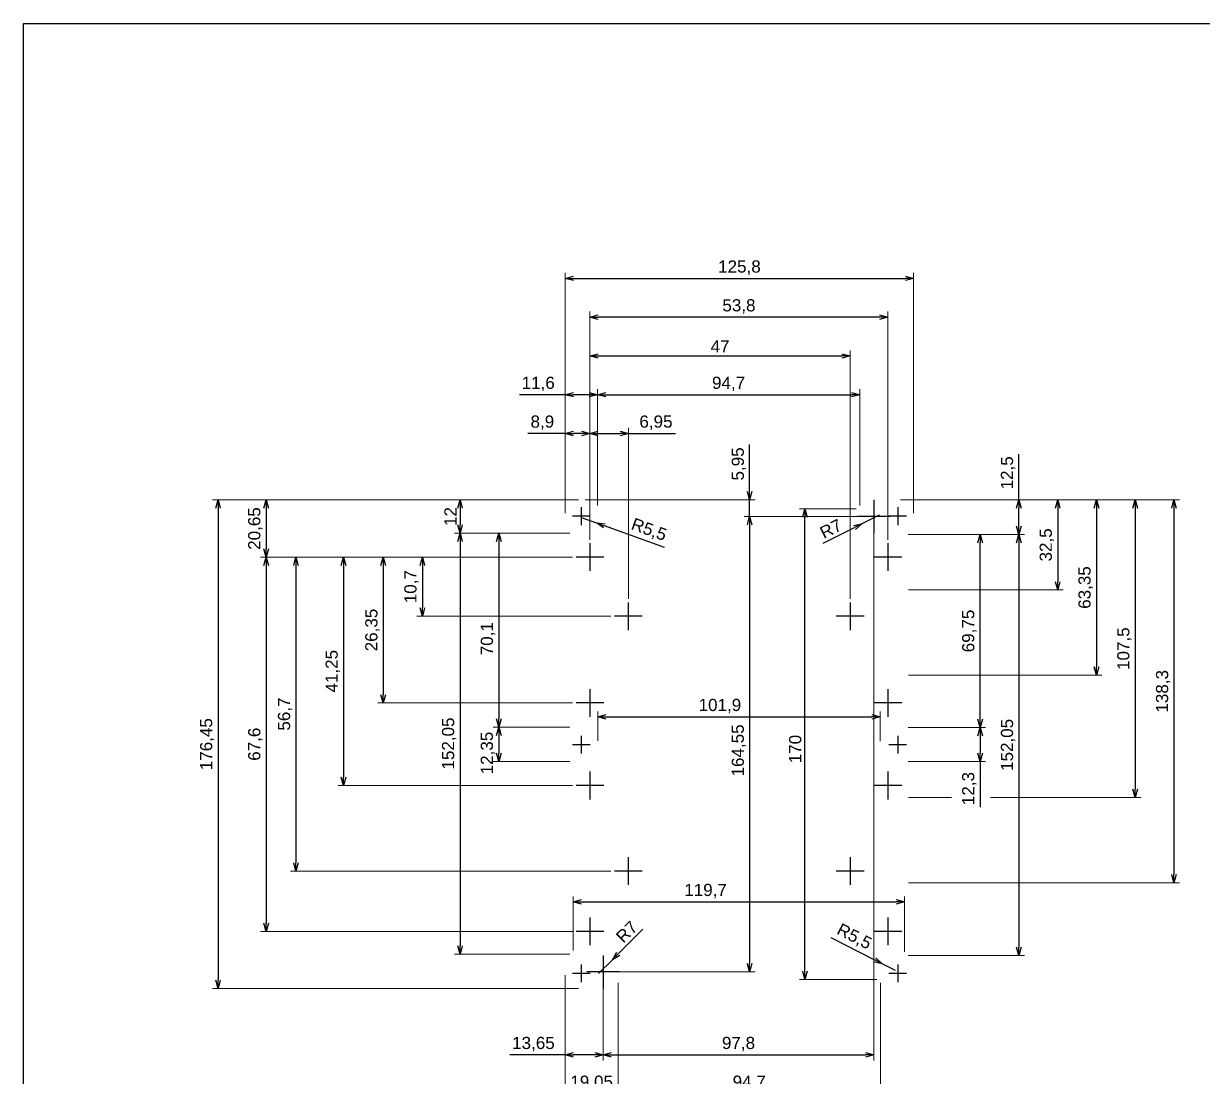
# Paper-space layout 'Base' of a CAD drawing. Header units: millimetres. Extents: x 0 to 414, y 0 to 290.
# Drawn here: x 0.2 to 213, y 100 to 290.2 of the extents above; entities that cross this region are included whole.
import ezdxf

# ---------------------------------------------------------------- set-up
doc = ezdxf.new("R2010")
doc.units = ezdxf.units.MM
doc.linetypes.add('ACAD_ISO10W100', pattern=[18, 12, -3, 0, -3])
doc.layers.add('MD_Annotation', color=7, linetype='Continuous', lineweight=25)
doc.layers.add('MD_Axes', color=7, linetype='ACAD_ISO10W100', lineweight=25)
doc.layers.add('Tabelka', color=7, linetype='Continuous')
doc.styles.get("Standard").update_dxf_attribs({"font": 'arial.ttf'})
doc.dimstyles.new('ISO-25', dxfattribs={"dimtxt": 2.2, "dimasz": 1.5, "dimexe": 1, "dimexo": 0.625, "dimtad": 1, "dimrnd": 0.05, "dimtxsty": 'Standard', "dimblk": 'OPEN30', "dimcen": 2.5, "dimadec": 0, "dimazin": 0, "dimtfac": 1, "dimtmove": 0, "dimatfit": 3, "dimfxl": 0, "dimlwe": 18, "dimarcsym": 0})

# ---------------------------------------------------------------- blocks, each defined once
blk = doc.blocks.new('_Open30')
at = {"color": 0, "linetype": 'ByBlock', "lineweight": -2}
for p, q in [((-1, 0.27), (0, 0)), ((0, 0), (-1, -0.27)), ((0, 0), (-1, 0))]:
    blk.add_line(p, q, dxfattribs=at)
blk = doc.blocks.new('*D53')
at = {"layer": 'Defpoints', "color": 0}
for p in [(160.91, 244.17), (98.01, 201.17), (160.91, 201.17)]:
    blk.add_point(p, dxfattribs=at)
at = {"layer": 'MD_Annotation', "color": 0, "lineweight": 18}
for p, q in [((98.01, 201.79), (98.01, 245.17)), ((160.91, 201.79), (160.91, 245.17))]:
    blk.add_line(p, q, dxfattribs=at)
at = {"layer": 'MD_Annotation', "color": 0, "lineweight": -2}
blk.add_line((99.51, 244.17), (159.41, 244.17), dxfattribs=at)
at = {"layer": 'MD_Annotation', "color": 0, "lineweight": -2, "xscale": 1.5, "yscale": 1.5, "zscale": 1.5, "rotation": 180}
blk.add_blockref('_Open30', (98.01, 244.17), dxfattribs=at)
at = {"layer": 'MD_Annotation', "color": 0, "lineweight": -2, "xscale": 1.5, "yscale": 1.5, "zscale": 1.5}
blk.add_blockref('_Open30', (160.91, 244.17), dxfattribs=at)
at = {"layer": 'MD_Annotation', "color": 0, "insert": (129.46, 246.11), "char_height": 2.2, "attachment_point": 5}
blk.add_mtext('125,8', dxfattribs=at)
blk = doc.blocks.new('*D54')
at = {"layer": 'Defpoints', "color": 0}
for p in [(101.01, 204.17), (35.33, 115.94), (101.01, 115.94)]:
    blk.add_point(p, dxfattribs=at)
at = {"layer": 'MD_Annotation', "color": 0, "lineweight": 18}
for p, q in [((100.38, 204.17), (34.33, 204.17)), ((100.38, 115.94), (34.33, 115.94))]:
    blk.add_line(p, q, dxfattribs=at)
at = {"layer": 'MD_Annotation', "color": 0, "lineweight": -2}
blk.add_line((35.33, 202.67), (35.33, 117.44), dxfattribs=at)
at = {"layer": 'MD_Annotation', "color": 0, "lineweight": -2, "xscale": 1.5, "yscale": 1.5, "zscale": 1.5}
for p, rotation in [((35.33, 204.17), 90), ((35.33, 115.94), 270)]:
    blk.add_blockref('_Open30', p, dxfattribs=dict(at, rotation=rotation))
at = {"layer": 'MD_Annotation', "color": 0, "insert": (33.38, 160.05), "char_height": 2.2, "attachment_point": 5, "rotation": 90}
blk.add_mtext('176,45', dxfattribs=at)
blk = doc.blocks.new('*D55')
at = {"layer": 'Defpoints', "color": 0}
for p in [(101.01, 204.17), (79.01, 198.18), (99.43, 198.18)]:
    blk.add_point(p, dxfattribs=at)
at = {"layer": 'MD_Annotation', "color": 0, "lineweight": 18}
for p, q in [((100.38, 204.17), (78.01, 204.17)), ((98.81, 198.18), (78.01, 198.18))]:
    blk.add_line(p, q, dxfattribs=at)
at = {"layer": 'MD_Annotation', "color": 0, "lineweight": -2}
blk.add_line((79.01, 202.67), (79.01, 199.68), dxfattribs=at)
at = {"layer": 'MD_Annotation', "color": 0, "lineweight": -2, "xscale": 1.5, "yscale": 1.5, "zscale": 1.5}
for p, rotation in [((79.01, 204.17), 90), ((79.01, 198.18), 270)]:
    blk.add_blockref('_Open30', p, dxfattribs=dict(at, rotation=rotation))
at = {"layer": 'MD_Annotation', "color": 0, "insert": (77.28, 201.17), "char_height": 2.2, "attachment_point": 5, "rotation": 90}
blk.add_mtext('12', dxfattribs=at)
blk = doc.blocks.new('*D56')
at = {"layer": 'Defpoints', "color": 0}
for p in [(99.43, 198.18), (86.01, 163.13), (99.43, 163.13)]:
    blk.add_point(p, dxfattribs=at)
at = {"layer": 'MD_Annotation', "color": 0, "lineweight": 18}
for p, q in [((98.81, 198.18), (85.01, 198.18)), ((98.81, 163.13), (85.01, 163.13))]:
    blk.add_line(p, q, dxfattribs=at)
at = {"layer": 'MD_Annotation', "color": 0, "lineweight": -2}
blk.add_line((86.01, 196.68), (86.01, 164.63), dxfattribs=at)
at = {"layer": 'MD_Annotation', "color": 0, "lineweight": -2, "xscale": 1.5, "yscale": 1.5, "zscale": 1.5}
for p, rotation in [((86.01, 198.18), 90), ((86.01, 163.13), 270)]:
    blk.add_blockref('_Open30', p, dxfattribs=dict(at, rotation=rotation))
at = {"layer": 'MD_Annotation', "color": 0, "insert": (84.06, 179.1), "char_height": 2.2, "attachment_point": 5, "rotation": 90}
blk.add_mtext('70,1', dxfattribs=at)
blk = doc.blocks.new('*D57')
at = {"layer": 'Defpoints', "color": 0}
for p in [(99.43, 163.13), (86.01, 156.95), (99.43, 156.95)]:
    blk.add_point(p, dxfattribs=at)
at = {"layer": 'MD_Annotation', "color": 0, "lineweight": 18}
for p, q in [((98.81, 163.13), (85.01, 163.13)), ((98.81, 156.95), (85.01, 156.95))]:
    blk.add_line(p, q, dxfattribs=at)
at = {"layer": 'MD_Annotation', "color": 0, "lineweight": -2}
blk.add_line((86.01, 161.63), (86.01, 158.45), dxfattribs=at)
at = {"layer": 'MD_Annotation', "color": 0, "lineweight": -2, "xscale": 1.5, "yscale": 1.5, "zscale": 1.5}
for p, rotation in [((86.01, 163.13), 90), ((86.01, 156.95), 270)]:
    blk.add_blockref('_Open30', p, dxfattribs=dict(at, rotation=rotation))
at = {"layer": 'MD_Annotation', "color": 0, "insert": (84.06, 158.45), "char_height": 2.2, "attachment_point": 5, "rotation": 90}
blk.add_mtext('12,35', dxfattribs=at)
blk = doc.blocks.new('*D58')
at = {"layer": 'Defpoints', "color": 0}
for p in [(99.43, 198.18), (79.01, 122.15), (99.43, 122.15)]:
    blk.add_point(p, dxfattribs=at)
at = {"layer": 'MD_Annotation', "color": 0, "lineweight": 18}
for p, q in [((98.81, 198.18), (78.01, 198.18)), ((98.81, 122.15), (78.01, 122.15))]:
    blk.add_line(p, q, dxfattribs=at)
at = {"layer": 'MD_Annotation', "color": 0, "lineweight": -2}
blk.add_line((79.01, 196.68), (79.01, 123.65), dxfattribs=at)
at = {"layer": 'MD_Annotation', "color": 0, "lineweight": -2, "xscale": 1.5, "yscale": 1.5, "zscale": 1.5}
for p, rotation in [((79.01, 198.18), 90), ((79.01, 122.15), 270)]:
    blk.add_blockref('_Open30', p, dxfattribs=dict(at, rotation=rotation))
at = {"layer": 'MD_Annotation', "color": 0, "insert": (77.06, 160.17), "char_height": 2.2, "attachment_point": 5, "rotation": 90}
blk.add_mtext('152,05', dxfattribs=at)
blk = doc.blocks.new('*D59')
at = {"layer": 'Defpoints', "color": 0}
for p in [(102.47, 216.17), (98.01, 201.17), (102.47, 196.35)]:
    blk.add_point(p, dxfattribs=at)
at = {"layer": 'MD_Annotation', "color": 0, "lineweight": 18}
for p, q in [((98.01, 201.79), (98.01, 217.17)), ((102.47, 196.98), (102.47, 217.17))]:
    blk.add_line(p, q, dxfattribs=at)
at = {"layer": 'MD_Annotation', "color": 0, "lineweight": -2}
for p, q in [((98.01, 216.17), (91.25, 216.17)), ((100.97, 216.17), (99.51, 216.17))]:
    blk.add_line(p, q, dxfattribs=at)
at = {"layer": 'MD_Annotation', "color": 0, "lineweight": -2, "xscale": 1.5, "yscale": 1.5, "zscale": 1.5, "rotation": 180}
blk.add_blockref('_Open30', (98.01, 216.17), dxfattribs=at)
at = {"layer": 'MD_Annotation', "color": 0, "lineweight": -2, "xscale": 1.5, "yscale": 1.5, "zscale": 1.5}
blk.add_blockref('_Open30', (102.47, 216.17), dxfattribs=at)
at = {"layer": 'MD_Annotation', "color": 0, "insert": (93.88, 218.11), "char_height": 2.2, "attachment_point": 5}
blk.add_mtext('8,9', dxfattribs=at)
blk = doc.blocks.new('*D60')
at = {"layer": 'Defpoints', "color": 0}
for p in [(109.4, 216.17), (102.47, 196.35), (109.4, 185.67)]:
    blk.add_point(p, dxfattribs=at)
at = {"layer": 'MD_Annotation', "color": 0, "lineweight": 18}
for p, q in [((102.47, 196.98), (102.47, 217.17)), ((109.4, 186.29), (109.4, 217.17))]:
    blk.add_line(p, q, dxfattribs=at)
at = {"layer": 'MD_Annotation', "color": 0, "lineweight": -2}
for p, q in [((103.97, 216.17), (107.9, 216.17)), ((109.4, 216.17), (117.89, 216.17))]:
    blk.add_line(p, q, dxfattribs=at)
at = {"layer": 'MD_Annotation', "color": 0, "lineweight": -2, "xscale": 1.5, "yscale": 1.5, "zscale": 1.5, "rotation": 180}
blk.add_blockref('_Open30', (102.47, 216.17), dxfattribs=at)
at = {"layer": 'MD_Annotation', "color": 0, "lineweight": -2, "xscale": 1.5, "yscale": 1.5, "zscale": 1.5}
blk.add_blockref('_Open30', (109.4, 216.17), dxfattribs=at)
at = {"layer": 'MD_Annotation', "color": 0, "insert": (114.39, 218.11), "char_height": 2.2, "attachment_point": 5}
blk.add_mtext('6,95', dxfattribs=at)
blk = doc.blocks.new('*D61')
at = {"layer": 'Defpoints', "color": 0}
for p in [(149.45, 230.17), (102.47, 196.35), (149.45, 185.67)]:
    blk.add_point(p, dxfattribs=at)
at = {"layer": 'MD_Annotation', "color": 0, "lineweight": 18}
for p, q in [((102.47, 196.98), (102.47, 231.17)), ((149.45, 186.29), (149.45, 231.17))]:
    blk.add_line(p, q, dxfattribs=at)
at = {"layer": 'MD_Annotation', "color": 0, "lineweight": -2}
blk.add_line((103.97, 230.17), (147.95, 230.17), dxfattribs=at)
at = {"layer": 'MD_Annotation', "color": 0, "lineweight": -2, "xscale": 1.5, "yscale": 1.5, "zscale": 1.5, "rotation": 180}
blk.add_blockref('_Open30', (102.47, 230.17), dxfattribs=at)
at = {"layer": 'MD_Annotation', "color": 0, "lineweight": -2, "xscale": 1.5, "yscale": 1.5, "zscale": 1.5}
blk.add_blockref('_Open30', (149.45, 230.17), dxfattribs=at)
at = {"layer": 'MD_Annotation', "color": 0, "insert": (125.96, 231.89), "char_height": 2.2, "attachment_point": 5}
blk.add_mtext('47', dxfattribs=at)
blk = doc.blocks.new('*D62')
at = {"layer": 'Defpoints', "color": 0}
for p in [(102.47, 237.17), (102.47, 196.35), (156.27, 196.35)]:
    blk.add_point(p, dxfattribs=at)
at = {"layer": 'MD_Annotation', "color": 0, "lineweight": 18}
for p, q in [((102.47, 196.98), (102.47, 238.17)), ((156.27, 196.98), (156.27, 238.17))]:
    blk.add_line(p, q, dxfattribs=at)
at = {"layer": 'MD_Annotation', "color": 0, "lineweight": -2}
blk.add_line((154.77, 237.17), (103.97, 237.17), dxfattribs=at)
at = {"layer": 'MD_Annotation', "color": 0, "lineweight": -2, "xscale": 1.5, "yscale": 1.5, "zscale": 1.5, "rotation": 180}
blk.add_blockref('_Open30', (102.47, 237.17), dxfattribs=at)
at = {"layer": 'MD_Annotation', "color": 0, "lineweight": -2, "xscale": 1.5, "yscale": 1.5, "zscale": 1.5}
blk.add_blockref('_Open30', (156.27, 237.17), dxfattribs=at)
at = {"layer": 'MD_Annotation', "color": 0, "insert": (129.37, 239.11), "char_height": 2.2, "attachment_point": 5}
blk.add_mtext('53,8', dxfattribs=at)
blk = doc.blocks.new('*D63')
at = {"layer": 'Defpoints', "color": 0}
for p in [(101.01, 204.17), (44.01, 193.84), (99.96, 193.84)]:
    blk.add_point(p, dxfattribs=at)
at = {"layer": 'MD_Annotation', "color": 0, "lineweight": 18}
for p, q in [((100.38, 204.17), (43.01, 204.17)), ((99.33, 193.84), (43.01, 193.84))]:
    blk.add_line(p, q, dxfattribs=at)
at = {"layer": 'MD_Annotation', "color": 0, "lineweight": -2}
blk.add_line((44.01, 202.67), (44.01, 195.34), dxfattribs=at)
at = {"layer": 'MD_Annotation', "color": 0, "lineweight": -2, "xscale": 1.5, "yscale": 1.5, "zscale": 1.5}
for p, rotation in [((44.01, 204.17), 90), ((44.01, 193.84), 270)]:
    blk.add_blockref('_Open30', p, dxfattribs=dict(at, rotation=rotation))
at = {"layer": 'MD_Annotation', "color": 0, "insert": (42.07, 199), "char_height": 2.2, "attachment_point": 5, "rotation": 90}
blk.add_mtext('20,65', dxfattribs=at)
blk = doc.blocks.new('*D64')
at = {"layer": 'Defpoints', "color": 0}
for p in [(99.96, 193.84), (72.21, 183.15), (106.88, 183.15)]:
    blk.add_point(p, dxfattribs=at)
at = {"layer": 'MD_Annotation', "color": 0, "lineweight": 18}
for p, q in [((99.33, 193.84), (71.21, 193.84)), ((106.26, 183.15), (71.21, 183.15))]:
    blk.add_line(p, q, dxfattribs=at)
at = {"layer": 'MD_Annotation', "color": 0, "lineweight": -2}
blk.add_line((72.21, 192.34), (72.21, 184.65), dxfattribs=at)
at = {"layer": 'MD_Annotation', "color": 0, "lineweight": -2, "xscale": 1.5, "yscale": 1.5, "zscale": 1.5}
for p, rotation in [((72.21, 193.84), 90), ((72.21, 183.15), 270)]:
    blk.add_blockref('_Open30', p, dxfattribs=dict(at, rotation=rotation))
at = {"layer": 'MD_Annotation', "color": 0, "insert": (70.26, 188.5), "char_height": 2.2, "attachment_point": 5, "rotation": 90}
blk.add_mtext('10,7', dxfattribs=at)
blk = doc.blocks.new('*D65')
at = {"layer": 'Defpoints', "color": 0}
for p in [(99.96, 193.84), (65.15, 167.49), (99.96, 167.49)]:
    blk.add_point(p, dxfattribs=at)
at = {"layer": 'MD_Annotation', "color": 0, "lineweight": 18}
for p, q in [((99.33, 193.84), (64.15, 193.84)), ((99.33, 167.49), (64.15, 167.49))]:
    blk.add_line(p, q, dxfattribs=at)
at = {"layer": 'MD_Annotation', "color": 0, "lineweight": -2}
blk.add_line((65.15, 192.34), (65.15, 168.99), dxfattribs=at)
at = {"layer": 'MD_Annotation', "color": 0, "lineweight": -2, "xscale": 1.5, "yscale": 1.5, "zscale": 1.5}
for p, rotation in [((65.15, 193.84), 90), ((65.15, 167.49), 270)]:
    blk.add_blockref('_Open30', p, dxfattribs=dict(at, rotation=rotation))
at = {"layer": 'MD_Annotation', "color": 0, "insert": (63.21, 180.67), "char_height": 2.2, "attachment_point": 5, "rotation": 90}
blk.add_mtext('26,35', dxfattribs=at)
blk = doc.blocks.new('*D66')
at = {"layer": 'Defpoints', "color": 0}
for p in [(99.96, 193.84), (57.99, 152.59), (99.96, 152.59)]:
    blk.add_point(p, dxfattribs=at)
at = {"layer": 'MD_Annotation', "color": 0, "lineweight": 18}
for p, q in [((99.33, 193.84), (56.99, 193.84)), ((99.33, 152.59), (56.99, 152.59))]:
    blk.add_line(p, q, dxfattribs=at)
at = {"layer": 'MD_Annotation', "color": 0, "lineweight": -2}
blk.add_line((57.99, 192.34), (57.99, 154.09), dxfattribs=at)
at = {"layer": 'MD_Annotation', "color": 0, "lineweight": -2, "xscale": 1.5, "yscale": 1.5, "zscale": 1.5}
for p, rotation in [((57.99, 193.84), 90), ((57.99, 152.59), 270)]:
    blk.add_blockref('_Open30', p, dxfattribs=dict(at, rotation=rotation))
at = {"layer": 'MD_Annotation', "color": 0, "insert": (56.04, 173.22), "char_height": 2.2, "attachment_point": 5, "rotation": 90}
blk.add_mtext('41,25', dxfattribs=at)
blk = doc.blocks.new('*D67')
at = {"layer": 'Defpoints', "color": 0}
for p in [(99.96, 193.84), (49.39, 137.13), (106.88, 137.13)]:
    blk.add_point(p, dxfattribs=at)
at = {"layer": 'MD_Annotation', "color": 0, "lineweight": 18}
for p, q in [((99.33, 193.84), (48.39, 193.84)), ((106.26, 137.13), (48.39, 137.13))]:
    blk.add_line(p, q, dxfattribs=at)
at = {"layer": 'MD_Annotation', "color": 0, "lineweight": -2}
blk.add_line((49.39, 192.34), (49.39, 138.63), dxfattribs=at)
at = {"layer": 'MD_Annotation', "color": 0, "lineweight": -2, "xscale": 1.5, "yscale": 1.5, "zscale": 1.5}
for p, rotation in [((49.39, 193.84), 90), ((49.39, 137.13), 270)]:
    blk.add_blockref('_Open30', p, dxfattribs=dict(at, rotation=rotation))
at = {"layer": 'MD_Annotation', "color": 0, "insert": (47.44, 165.49), "char_height": 2.2, "attachment_point": 5, "rotation": 90}
blk.add_mtext('56,7', dxfattribs=at)
blk = doc.blocks.new('*D68')
at = {"layer": 'Defpoints', "color": 0}
for p in [(99.96, 193.84), (44.01, 126.24), (99.96, 126.24)]:
    blk.add_point(p, dxfattribs=at)
at = {"layer": 'MD_Annotation', "color": 0, "lineweight": 18}
for p, q in [((99.33, 193.84), (43.01, 193.84)), ((99.33, 126.24), (43.01, 126.24))]:
    blk.add_line(p, q, dxfattribs=at)
at = {"layer": 'MD_Annotation', "color": 0, "lineweight": -2}
blk.add_line((44.01, 192.34), (44.01, 127.74), dxfattribs=at)
at = {"layer": 'MD_Annotation', "color": 0, "lineweight": -2, "xscale": 1.5, "yscale": 1.5, "zscale": 1.5}
for p, rotation in [((44.01, 193.84), 90), ((44.01, 126.24), 270)]:
    blk.add_blockref('_Open30', p, dxfattribs=dict(at, rotation=rotation))
at = {"layer": 'MD_Annotation', "color": 0, "insert": (42.07, 160.04), "char_height": 2.2, "attachment_point": 5, "rotation": 90}
blk.add_mtext('67,6', dxfattribs=at)
blk = doc.blocks.new('*D69')
at = {"layer": 'Defpoints', "color": 0}
for p in [(141.28, 202.54), (151.18, 202.54), (154.9, 117.54)]:
    blk.add_point(p, dxfattribs=at)
at = {"layer": 'MD_Annotation', "color": 0, "lineweight": 18}
for p, q in [((150.55, 202.54), (140.28, 202.54)), ((154.28, 117.54), (140.28, 117.54))]:
    blk.add_line(p, q, dxfattribs=at)
at = {"layer": 'MD_Annotation', "color": 0, "lineweight": -2}
blk.add_line((141.28, 119.04), (141.28, 201.04), dxfattribs=at)
at = {"layer": 'MD_Annotation', "color": 0, "lineweight": -2, "xscale": 1.5, "yscale": 1.5, "zscale": 1.5}
for p, rotation in [((141.28, 202.54), 90), ((141.28, 117.54), 270)]:
    blk.add_blockref('_Open30', p, dxfattribs=dict(at, rotation=rotation))
at = {"layer": 'MD_Annotation', "color": 0, "insert": (139.54, 159.17), "char_height": 2.2, "attachment_point": 5, "rotation": 90}
blk.add_mtext('170', dxfattribs=at)
blk = doc.blocks.new('*D70')
at = {"layer": 'Defpoints', "color": 0}
for p in [(159.28, 131.57), (99.43, 122.15), (159.28, 121.9)]:
    blk.add_point(p, dxfattribs=at)
at = {"layer": 'MD_Annotation', "color": 0, "lineweight": 18}
for p, q in [((99.43, 122.78), (99.43, 132.57)), ((159.28, 122.53), (159.28, 132.57))]:
    blk.add_line(p, q, dxfattribs=at)
at = {"layer": 'MD_Annotation', "color": 0, "lineweight": -2}
blk.add_line((100.93, 131.57), (157.78, 131.57), dxfattribs=at)
at = {"layer": 'MD_Annotation', "color": 0, "lineweight": -2, "xscale": 1.5, "yscale": 1.5, "zscale": 1.5, "rotation": 180}
blk.add_blockref('_Open30', (99.43, 131.57), dxfattribs=at)
at = {"layer": 'MD_Annotation', "color": 0, "lineweight": -2, "xscale": 1.5, "yscale": 1.5, "zscale": 1.5}
blk.add_blockref('_Open30', (159.28, 131.57), dxfattribs=at)
at = {"layer": 'MD_Annotation', "color": 0, "insert": (123.34, 133.52), "char_height": 2.2, "attachment_point": 5}
blk.add_mtext('119,7', dxfattribs=at)
blk = doc.blocks.new('*D71')
at = {"layer": 'Defpoints', "color": 0}
for p in [(98.01, 118.94), (107.54, 117.54), (107.54, 96.94)]:
    blk.add_point(p, dxfattribs=at)
at = {"layer": 'MD_Annotation', "color": 0, "lineweight": 18}
for p, q in [((98.01, 118.32), (98.01, 95.94)), ((107.54, 116.92), (107.54, 95.94))]:
    blk.add_line(p, q, dxfattribs=at)
at = {"layer": 'MD_Annotation', "color": 0, "lineweight": -2}
blk.add_line((99.51, 96.94), (106.04, 96.94), dxfattribs=at)
at = {"layer": 'MD_Annotation', "color": 0, "lineweight": -2, "xscale": 1.5, "yscale": 1.5, "zscale": 1.5, "rotation": 180}
blk.add_blockref('_Open30', (98.01, 96.94), dxfattribs=at)
at = {"layer": 'MD_Annotation', "color": 0, "lineweight": -2, "xscale": 1.5, "yscale": 1.5, "zscale": 1.5}
blk.add_blockref('_Open30', (107.54, 96.94), dxfattribs=at)
at = {"layer": 'MD_Annotation', "color": 0, "insert": (102.78, 98.89), "char_height": 2.2, "attachment_point": 5}
blk.add_mtext('19,05', dxfattribs=at)
blk = doc.blocks.new('*D72')
at = {"layer": 'Defpoints', "color": 0}
for p in [(107.54, 117.54), (154.9, 117.54), (154.9, 96.94)]:
    blk.add_point(p, dxfattribs=at)
at = {"layer": 'MD_Annotation', "color": 0, "lineweight": 18}
for p, q in [((107.54, 116.92), (107.54, 95.94)), ((154.9, 116.92), (154.9, 95.94))]:
    blk.add_line(p, q, dxfattribs=at)
at = {"layer": 'MD_Annotation', "color": 0, "lineweight": -2}
blk.add_line((109.04, 96.94), (153.4, 96.94), dxfattribs=at)
at = {"layer": 'MD_Annotation', "color": 0, "lineweight": -2, "xscale": 1.5, "yscale": 1.5, "zscale": 1.5, "rotation": 180}
blk.add_blockref('_Open30', (107.54, 96.94), dxfattribs=at)
at = {"layer": 'MD_Annotation', "color": 0, "lineweight": -2, "xscale": 1.5, "yscale": 1.5, "zscale": 1.5}
blk.add_blockref('_Open30', (154.9, 96.94), dxfattribs=at)
at = {"layer": 'MD_Annotation', "color": 0, "insert": (131.22, 98.89), "char_height": 2.2, "attachment_point": 5}
blk.add_mtext('94,7', dxfattribs=at)
blk = doc.blocks.new('*D73')
at = {"layer": 'Defpoints', "color": 0}
for p in [(157.91, 204.17), (159.35, 187.9), (186.91, 187.9)]:
    blk.add_point(p, dxfattribs=at)
at = {"layer": 'MD_Annotation', "color": 0, "lineweight": 18}
for p, q in [((158.53, 204.17), (187.91, 204.17)), ((159.97, 187.9), (187.91, 187.9))]:
    blk.add_line(p, q, dxfattribs=at)
at = {"layer": 'MD_Annotation', "color": 0, "lineweight": -2}
blk.add_line((186.91, 202.67), (186.91, 189.4), dxfattribs=at)
at = {"layer": 'MD_Annotation', "color": 0, "lineweight": -2, "xscale": 1.5, "yscale": 1.5, "zscale": 1.5}
for p, rotation in [((186.91, 204.17), 90), ((186.91, 187.9), 270)]:
    blk.add_blockref('_Open30', p, dxfattribs=dict(at, rotation=rotation))
at = {"layer": 'MD_Annotation', "color": 0, "insert": (184.96, 196.04), "char_height": 2.2, "attachment_point": 5, "rotation": 90}
blk.add_mtext('32,5', dxfattribs=at)
blk = doc.blocks.new('*D74')
at = {"layer": 'Defpoints', "color": 0}
for p in [(157.91, 204.17), (159.35, 172.5), (193.91, 172.5)]:
    blk.add_point(p, dxfattribs=at)
at = {"layer": 'MD_Annotation', "color": 0, "lineweight": 18}
for p, q in [((158.53, 204.17), (194.91, 204.17)), ((159.97, 172.5), (194.91, 172.5))]:
    blk.add_line(p, q, dxfattribs=at)
at = {"layer": 'MD_Annotation', "color": 0, "lineweight": -2}
blk.add_line((193.91, 202.67), (193.91, 174), dxfattribs=at)
at = {"layer": 'MD_Annotation', "color": 0, "lineweight": -2, "xscale": 1.5, "yscale": 1.5, "zscale": 1.5}
for p, rotation in [((193.91, 204.17), 90), ((193.91, 172.5), 270)]:
    blk.add_blockref('_Open30', p, dxfattribs=dict(at, rotation=rotation))
at = {"layer": 'MD_Annotation', "color": 0, "insert": (191.96, 188.34), "char_height": 2.2, "attachment_point": 5, "rotation": 90}
blk.add_mtext('63,35', dxfattribs=at)
blk = doc.blocks.new('*D75')
at = {"layer": 'Defpoints', "color": 0}
for p in [(157.91, 204.17), (159.35, 150.43), (200.91, 150.43)]:
    blk.add_point(p, dxfattribs=at)
at = {"layer": 'MD_Annotation', "color": 0, "lineweight": 18}
for p, q in [((158.53, 204.17), (201.91, 204.17)), ((159.97, 150.43), (167.77, 150.43)), ((174.78, 150.43), (201.91, 150.43))]:
    blk.add_line(p, q, dxfattribs=at)
at = {"layer": 'MD_Annotation', "color": 0, "lineweight": -2}
blk.add_line((200.91, 202.67), (200.91, 151.93), dxfattribs=at)
at = {"layer": 'MD_Annotation', "color": 0, "lineweight": -2, "xscale": 1.5, "yscale": 1.5, "zscale": 1.5}
for p, rotation in [((200.91, 204.17), 90), ((200.91, 150.43), 270)]:
    blk.add_blockref('_Open30', p, dxfattribs=dict(at, rotation=rotation))
at = {"layer": 'MD_Annotation', "color": 0, "insert": (198.96, 177.3), "char_height": 2.2, "attachment_point": 5, "rotation": 90}
blk.add_mtext('107,5', dxfattribs=at)
blk = doc.blocks.new('*D76')
at = {"layer": 'Defpoints', "color": 0}
for p in [(157.91, 204.17), (159.35, 135.03), (207.91, 135.03)]:
    blk.add_point(p, dxfattribs=at)
at = {"layer": 'MD_Annotation', "color": 0, "lineweight": 18}
for p, q in [((158.53, 204.17), (208.91, 204.17)), ((159.97, 135.03), (208.91, 135.03))]:
    blk.add_line(p, q, dxfattribs=at)
at = {"layer": 'MD_Annotation', "color": 0, "lineweight": -2}
blk.add_line((207.91, 202.67), (207.91, 136.53), dxfattribs=at)
at = {"layer": 'MD_Annotation', "color": 0, "lineweight": -2, "xscale": 1.5, "yscale": 1.5, "zscale": 1.5}
for p, rotation in [((207.91, 204.17), 90), ((207.91, 135.03), 270)]:
    blk.add_blockref('_Open30', p, dxfattribs=dict(at, rotation=rotation))
at = {"layer": 'MD_Annotation', "color": 0, "insert": (205.96, 169.6), "char_height": 2.2, "attachment_point": 5, "rotation": 90}
blk.add_mtext('138,3', dxfattribs=at)
blk = doc.blocks.new('*D77')
at = {"layer": 'Defpoints', "color": 0}
for p in [(159.28, 197.93), (172.91, 197.93), (159.28, 163.05)]:
    blk.add_point(p, dxfattribs=at)
at = {"layer": 'MD_Annotation', "color": 0, "lineweight": 18}
for p, q in [((159.91, 197.93), (173.91, 197.93)), ((159.91, 163.05), (173.91, 163.05))]:
    blk.add_line(p, q, dxfattribs=at)
at = {"layer": 'MD_Annotation', "color": 0, "lineweight": -2}
blk.add_line((172.91, 164.55), (172.91, 196.43), dxfattribs=at)
at = {"layer": 'MD_Annotation', "color": 0, "lineweight": -2, "xscale": 1.5, "yscale": 1.5, "zscale": 1.5}
for p, rotation in [((172.91, 197.93), 90), ((172.91, 163.05), 270)]:
    blk.add_blockref('_Open30', p, dxfattribs=dict(at, rotation=rotation))
at = {"layer": 'MD_Annotation', "color": 0, "insert": (170.96, 180.49), "char_height": 2.2, "attachment_point": 5, "rotation": 90}
blk.add_mtext('69,75', dxfattribs=at)
blk = doc.blocks.new('*D78')
at = {"layer": 'Defpoints', "color": 0}
for p in [(157.91, 204.17), (179.91, 204.17), (159.28, 197.93)]:
    blk.add_point(p, dxfattribs=at)
at = {"layer": 'MD_Annotation', "color": 0, "lineweight": -2}
for p, q in [((179.91, 204.17), (179.91, 212.44)), ((179.91, 199.43), (179.91, 202.67))]:
    blk.add_line(p, q, dxfattribs=at)
at = {"layer": 'MD_Annotation', "color": 0, "lineweight": 18}
for p, q in [((158.53, 204.17), (180.91, 204.17)), ((159.91, 197.93), (180.91, 197.93))]:
    blk.add_line(p, q, dxfattribs=at)
at = {"layer": 'MD_Annotation', "color": 0, "lineweight": -2, "xscale": 1.5, "yscale": 1.5, "zscale": 1.5}
for p, rotation in [((179.91, 204.17), 90), ((179.91, 197.93), 270)]:
    blk.add_blockref('_Open30', p, dxfattribs=dict(at, rotation=rotation))
at = {"layer": 'MD_Annotation', "color": 0, "insert": (177.96, 209.05), "char_height": 2.2, "attachment_point": 5, "rotation": 90}
blk.add_mtext('12,5', dxfattribs=at)
blk = doc.blocks.new('*D79')
at = {"layer": 'Defpoints', "color": 0}
for p in [(159.28, 163.05), (159.28, 156.9), (172.91, 156.9)]:
    blk.add_point(p, dxfattribs=at)
at = {"layer": 'MD_Annotation', "color": 0, "lineweight": 18}
for p, q in [((159.91, 163.05), (173.91, 163.05)), ((159.91, 156.9), (173.91, 156.9))]:
    blk.add_line(p, q, dxfattribs=at)
at = {"layer": 'MD_Annotation', "color": 0, "lineweight": -2}
for p, q in [((172.91, 161.55), (172.91, 158.4)), ((172.91, 156.9), (172.91, 148.65))]:
    blk.add_line(p, q, dxfattribs=at)
at = {"layer": 'MD_Annotation', "color": 0, "lineweight": -2, "xscale": 1.5, "yscale": 1.5, "zscale": 1.5}
for p, rotation in [((172.91, 163.05), 90), ((172.91, 156.9), 270)]:
    blk.add_blockref('_Open30', p, dxfattribs=dict(at, rotation=rotation))
at = {"layer": 'MD_Annotation', "color": 0, "insert": (170.96, 152.03), "char_height": 2.2, "attachment_point": 5, "rotation": 90}
blk.add_mtext('12,3', dxfattribs=at)
blk = doc.blocks.new('*D80')
at = {"layer": 'Defpoints', "color": 0}
for p in [(159.28, 197.93), (159.28, 121.9), (179.91, 121.9)]:
    blk.add_point(p, dxfattribs=at)
at = {"layer": 'MD_Annotation', "color": 0, "lineweight": 18}
for p, q in [((159.91, 197.93), (180.91, 197.93)), ((159.91, 121.9), (180.91, 121.9))]:
    blk.add_line(p, q, dxfattribs=at)
at = {"layer": 'MD_Annotation', "color": 0, "lineweight": -2}
blk.add_line((179.91, 196.43), (179.91, 123.4), dxfattribs=at)
at = {"layer": 'MD_Annotation', "color": 0, "lineweight": -2, "xscale": 1.5, "yscale": 1.5, "zscale": 1.5}
for p, rotation in [((179.91, 197.93), 90), ((179.91, 121.9), 270)]:
    blk.add_blockref('_Open30', p, dxfattribs=dict(at, rotation=rotation))
at = {"layer": 'MD_Annotation', "color": 0, "insert": (177.96, 159.92), "char_height": 2.2, "attachment_point": 5, "rotation": 90}
blk.add_mtext('152,05', dxfattribs=at)
blk = doc.blocks.new('*D111')
at = {"layer": 'Defpoints', "color": 0}
for p in [(98.01, 118.94), (104.85, 116.95), (98.01, 103.94)]:
    blk.add_point(p, dxfattribs=at)
at = {"layer": 'MD_Annotation', "color": 0, "lineweight": 18}
for p, q in [((98.01, 118.32), (98.01, 102.94)), ((104.85, 116.33), (104.85, 102.94))]:
    blk.add_line(p, q, dxfattribs=at)
at = {"layer": 'MD_Annotation', "color": 0, "lineweight": -2}
for p, q in [((98.01, 103.94), (88.03, 103.94)), ((103.35, 103.94), (99.51, 103.94))]:
    blk.add_line(p, q, dxfattribs=at)
at = {"layer": 'MD_Annotation', "color": 0, "lineweight": -2, "xscale": 1.5, "yscale": 1.5, "zscale": 1.5, "rotation": 180}
blk.add_blockref('_Open30', (98.01, 103.94), dxfattribs=at)
at = {"layer": 'MD_Annotation', "color": 0, "lineweight": -2, "xscale": 1.5, "yscale": 1.5, "zscale": 1.5}
blk.add_blockref('_Open30', (104.85, 103.94), dxfattribs=at)
at = {"layer": 'MD_Annotation', "color": 0, "insert": (92.27, 105.89), "char_height": 2.2, "attachment_point": 5}
blk.add_mtext('13,65', dxfattribs=at)
blk = doc.blocks.new('*D112')
at = {"layer": 'Defpoints', "color": 0}
for p in [(153.74, 199.23), (104.85, 116.95), (153.74, 103.94)]:
    blk.add_point(p, dxfattribs=at)
at = {"layer": 'MD_Annotation', "color": 0, "lineweight": 18}
for p, q in [((153.74, 198.6), (153.74, 102.94)), ((104.85, 116.33), (104.85, 102.94))]:
    blk.add_line(p, q, dxfattribs=at)
at = {"layer": 'MD_Annotation', "color": 0, "lineweight": -2}
blk.add_line((106.35, 103.94), (152.24, 103.94), dxfattribs=at)
at = {"layer": 'MD_Annotation', "color": 0, "lineweight": -2, "xscale": 1.5, "yscale": 1.5, "zscale": 1.5, "rotation": 180}
blk.add_blockref('_Open30', (104.85, 103.94), dxfattribs=at)
at = {"layer": 'MD_Annotation', "color": 0, "lineweight": -2, "xscale": 1.5, "yscale": 1.5, "zscale": 1.5}
blk.add_blockref('_Open30', (153.74, 103.94), dxfattribs=at)
at = {"layer": 'MD_Annotation', "color": 0, "insert": (129.29, 105.89), "char_height": 2.2, "attachment_point": 5}
blk.add_mtext('97,8', dxfattribs=at)
blk = doc.blocks.new('*D113')
at = {"layer": 'Defpoints', "color": 0}
for p in [(101.01, 204.17), (131.3, 204.17), (151.78, 201.19)]:
    blk.add_point(p, dxfattribs=at)
at = {"layer": 'MD_Annotation', "color": 0, "lineweight": -2}
for p, q in [((131.3, 205.67), (131.3, 214.15)), ((131.3, 201.19), (131.3, 204.17)), ((131.3, 199.69), (131.3, 198.19))]:
    blk.add_line(p, q, dxfattribs=at)
at = {"layer": 'MD_Annotation', "color": 0, "lineweight": 18}
for p, q in [((101.63, 204.17), (132.3, 204.17)), ((151.15, 201.19), (130.3, 201.19))]:
    blk.add_line(p, q, dxfattribs=at)
at = {"layer": 'MD_Annotation', "color": 0, "lineweight": -2, "xscale": 1.5, "yscale": 1.5, "zscale": 1.5}
for p, rotation in [((131.3, 204.17), 270), ((131.3, 201.19), 90)]:
    blk.add_blockref('_Open30', p, dxfattribs=dict(at, rotation=rotation))
at = {"layer": 'MD_Annotation', "color": 0, "insert": (129.36, 210.66), "char_height": 2.2, "attachment_point": 5, "rotation": 90}
blk.add_mtext('5,95', dxfattribs=at)
blk = doc.blocks.new('*D114')
at = {"layer": 'Defpoints', "color": 0}
for p in [(151.78, 201.19), (102.88, 118.92), (131.3, 118.92)]:
    blk.add_point(p, dxfattribs=at)
at = {"layer": 'MD_Annotation', "color": 0, "lineweight": 18}
for p, q in [((151.15, 201.19), (130.3, 201.19)), ((103.51, 118.92), (132.3, 118.92))]:
    blk.add_line(p, q, dxfattribs=at)
at = {"layer": 'MD_Annotation', "color": 0, "lineweight": -2}
blk.add_line((131.3, 199.69), (131.3, 120.42), dxfattribs=at)
at = {"layer": 'MD_Annotation', "color": 0, "lineweight": -2, "xscale": 1.5, "yscale": 1.5, "zscale": 1.5}
for p, rotation in [((131.3, 201.19), 90), ((131.3, 118.92), 270)]:
    blk.add_blockref('_Open30', p, dxfattribs=dict(at, rotation=rotation))
at = {"layer": 'MD_Annotation', "color": 0, "insert": (129.36, 158.92), "char_height": 2.2, "attachment_point": 5, "rotation": 90}
blk.add_mtext('164,55', dxfattribs=at)
blk = doc.blocks.new('*D115')
at = {"layer": 'Defpoints', "color": 0}
for p in [(101.07, 200.93), (103.65, 200)]:
    blk.add_point(p, dxfattribs=at)
at = {"layer": 'MD_Annotation', "color": 0, "lineweight": -2}
for p, q in [((101.07, 200.93), (103.65, 200)), ((115.9, 195.59), (105.07, 199.49))]:
    blk.add_line(p, q, dxfattribs=at)
at = {"layer": 'MD_Annotation', "color": 0, "lineweight": -2, "xscale": 1.5, "yscale": 1.5, "zscale": 1.5, "rotation": 160.2083073019347}
blk.add_blockref('_Open30', (103.65, 200), dxfattribs=at)
at = {"layer": 'MD_Annotation', "color": 0, "insert": (113.09, 198.67), "char_height": 2.2, "attachment_point": 5, "rotation": 340.2083}
blk.add_mtext('R5,5', dxfattribs=at)
blk = doc.blocks.new('*D116')
at = {"layer": 'Defpoints', "color": 0}
for p in [(154.68, 201.43), (151.55, 199.85)]:
    blk.add_point(p, dxfattribs=at)
at = {"layer": 'MD_Annotation', "color": 0, "lineweight": -2}
for p, q in [((154.68, 201.43), (151.55, 199.85)), ((144.6, 196.33), (150.22, 199.17))]:
    blk.add_line(p, q, dxfattribs=at)
at = {"layer": 'MD_Annotation', "color": 0, "lineweight": -2, "xscale": 1.5, "yscale": 1.5, "zscale": 1.5, "rotation": 26.8225480060181}
blk.add_blockref('_Open30', (151.55, 199.85), dxfattribs=at)
at = {"layer": 'MD_Annotation', "color": 0, "insert": (145.96, 198.95), "char_height": 2.2, "attachment_point": 5, "rotation": 26.8225}
blk.add_mtext('R7', dxfattribs=at)
blk = doc.blocks.new('*D117')
at = {"layer": 'Defpoints', "color": 0}
for p in [(106.52, 121.13), (104.04, 118.65)]:
    blk.add_point(p, dxfattribs=at)
at = {"layer": 'MD_Annotation', "color": 0, "lineweight": -2}
for p, q in [((112.04, 126.63), (107.58, 122.19)), ((104.04, 118.65), (106.52, 121.13))]:
    blk.add_line(p, q, dxfattribs=at)
at = {"layer": 'MD_Annotation', "color": 0, "lineweight": -2, "xscale": 1.5, "yscale": 1.5, "zscale": 1.5, "rotation": 224.9375391547659}
blk.add_blockref('_Open30', (106.52, 121.13), dxfattribs=at)
at = {"layer": 'MD_Annotation', "color": 0, "insert": (109.12, 126.16), "char_height": 2.2, "attachment_point": 5, "rotation": 44.9375}
blk.add_mtext('R7', dxfattribs=at)
blk = doc.blocks.new('*D118')
at = {"layer": 'Defpoints', "color": 0}
for p in [(155.21, 120.41), (157.65, 119.15)]:
    blk.add_point(p, dxfattribs=at)
at = {"layer": 'MD_Annotation', "color": 0, "lineweight": -2}
for p, q in [((145.97, 125.14), (153.87, 121.09)), ((157.65, 119.15), (155.21, 120.41))]:
    blk.add_line(p, q, dxfattribs=at)
at = {"layer": 'MD_Annotation', "color": 0, "lineweight": -2, "xscale": 1.5, "yscale": 1.5, "zscale": 1.5, "rotation": 332.8787931301214}
blk.add_blockref('_Open30', (155.21, 120.41), dxfattribs=at)
at = {"layer": 'MD_Annotation', "color": 0, "insert": (150.14, 125.19), "char_height": 2.2, "attachment_point": 5, "rotation": 332.8788}
blk.add_mtext('R5,5', dxfattribs=at)
blk = doc.blocks.new('*D128')
at = {"layer": 'Defpoints', "color": 0}
for p in [(154.85, 164.98), (103.89, 160.04), (154.85, 159.98)]:
    blk.add_point(p, dxfattribs=at)
at = {"layer": 'MD_Annotation', "color": 0, "lineweight": 18}
for p, q in [((103.89, 160.67), (103.89, 165.98)), ((154.85, 160.6), (154.85, 165.98))]:
    blk.add_line(p, q, dxfattribs=at)
at = {"layer": 'MD_Annotation', "color": 0, "lineweight": -2}
blk.add_line((105.39, 164.98), (153.35, 164.98), dxfattribs=at)
at = {"layer": 'MD_Annotation', "color": 0, "lineweight": -2, "xscale": 1.5, "yscale": 1.5, "zscale": 1.5, "rotation": 180}
blk.add_blockref('_Open30', (103.89, 164.98), dxfattribs=at)
at = {"layer": 'MD_Annotation', "color": 0, "lineweight": -2, "xscale": 1.5, "yscale": 1.5, "zscale": 1.5}
blk.add_blockref('_Open30', (154.85, 164.98), dxfattribs=at)
at = {"layer": 'MD_Annotation', "color": 0, "insert": (125.93, 166.93), "char_height": 2.2, "attachment_point": 5}
blk.add_mtext('101,9', dxfattribs=at)
blk = doc.blocks.new('*D129')
at = {"layer": 'Defpoints', "color": 0}
for p in [(103.82, 223.17), (103.82, 202.54), (98.01, 201.17)]:
    blk.add_point(p, dxfattribs=at)
at = {"layer": 'MD_Annotation', "color": 0, "lineweight": 18}
for p, q in [((98.01, 201.79), (98.01, 224.17)), ((103.82, 203.17), (103.82, 224.17))]:
    blk.add_line(p, q, dxfattribs=at)
at = {"layer": 'MD_Annotation', "color": 0, "lineweight": -2}
for p, q in [((98.01, 223.17), (89.75, 223.17)), ((102.32, 223.17), (99.51, 223.17))]:
    blk.add_line(p, q, dxfattribs=at)
at = {"layer": 'MD_Annotation', "color": 0, "lineweight": -2, "xscale": 1.5, "yscale": 1.5, "zscale": 1.5, "rotation": 180}
blk.add_blockref('_Open30', (98.01, 223.17), dxfattribs=at)
at = {"layer": 'MD_Annotation', "color": 0, "lineweight": -2, "xscale": 1.5, "yscale": 1.5, "zscale": 1.5}
blk.add_blockref('_Open30', (103.82, 223.17), dxfattribs=at)
at = {"layer": 'MD_Annotation', "color": 0, "insert": (93.13, 225.11), "char_height": 2.2, "attachment_point": 5}
blk.add_mtext('11,6', dxfattribs=at)
blk = doc.blocks.new('*D130')
at = {"layer": 'Defpoints', "color": 0}
for p in [(151.18, 223.17), (103.82, 202.54), (151.18, 202.54)]:
    blk.add_point(p, dxfattribs=at)
at = {"layer": 'MD_Annotation', "color": 0, "lineweight": 18}
for p, q in [((103.82, 203.17), (103.82, 224.17)), ((151.18, 203.17), (151.18, 224.17))]:
    blk.add_line(p, q, dxfattribs=at)
at = {"layer": 'MD_Annotation', "color": 0, "lineweight": -2}
blk.add_line((105.32, 223.17), (149.68, 223.17), dxfattribs=at)
at = {"layer": 'MD_Annotation', "color": 0, "lineweight": -2, "xscale": 1.5, "yscale": 1.5, "zscale": 1.5, "rotation": 180}
blk.add_blockref('_Open30', (103.82, 223.17), dxfattribs=at)
at = {"layer": 'MD_Annotation', "color": 0, "lineweight": -2, "xscale": 1.5, "yscale": 1.5, "zscale": 1.5}
blk.add_blockref('_Open30', (151.18, 223.17), dxfattribs=at)
at = {"layer": 'MD_Annotation', "color": 0, "insert": (127.5, 225.11), "char_height": 2.2, "attachment_point": 5}
blk.add_mtext('94,7', dxfattribs=at)

psp = doc.layouts.new('Base')

# ---------------------------------------------------------------- linework, layer by layer
at = {"layer": 'MD_Axes'}
for p, q in [((100.8915, 202.8298), (100.8915, 199.6298)), ((153.7404, 204.1548), (153.7404, 198.2298)), ((158.0279, 202.8298), (158.0279, 199.6298)), ((102.4915, 201.2298), (99.2915, 201.2298)), ((156.7029, 201.1923), (150.7779, 201.1923)), ((159.6279, 201.2298), (156.4279, 201.2298)), ((102.4722, 196.3548), (102.4722, 191.3298)), ((156.2722, 196.3548), (156.2722, 191.3298)), ((104.9847, 193.8423), (99.9597, 193.8423)), ((158.7847, 193.8423), (153.7597, 193.8423)), ((109.3972, 185.6663), (109.3972, 180.6413)), ((149.4472, 185.6663), (149.4472, 180.6413)), ((111.9097, 183.1538), (106.8847, 183.1538)), ((151.9597, 183.1538), (146.9347, 183.1538)), ((102.4722, 170.0048), (102.4722, 164.9798)), ((156.2722, 170.0048), (156.2722, 164.9798)), ((104.9847, 167.4923), (99.9597, 167.4923)), ((158.7847, 167.4923), (153.7597, 167.4923)), ((102.4915, 159.9423), (99.2915, 159.9423)), ((100.8915, 161.5423), (100.8915, 158.3423)), ((159.6279, 159.9423), (156.4279, 159.9423)), ((158.0279, 161.5423), (158.0279, 158.3423)), ((102.4722, 155.1048), (102.4722, 150.0798)), ((156.2722, 155.1048), (156.2722, 150.0798)), ((104.9847, 152.5923), (99.9597, 152.5923)), ((158.7847, 152.5923), (153.7597, 152.5923)), ((109.3972, 139.6433), (109.3972, 134.6183)), ((149.4472, 139.6433), (149.4472, 134.6183)), ((111.9097, 137.1308), (106.8847, 137.1308)), ((151.9597, 137.1308), (146.9347, 137.1308)), ((102.4722, 128.7548), (102.4722, 123.7298)), ((156.2722, 128.7548), (156.2722, 123.7298)), ((104.9847, 126.2423), (99.9597, 126.2423)), ((158.7847, 126.2423), (153.7597, 126.2423)), ((104.8453, 121.8798), (104.8453, 115.9548)), ((100.8915, 120.2548), (100.8915, 117.0548)), ((158.0279, 120.2548), (158.0279, 117.0548)), ((102.4915, 118.6548), (99.2915, 118.6548)), ((107.8078, 118.9173), (101.8828, 118.9173)), ((159.6279, 118.6548), (156.4279, 118.6548))]:
    psp.add_line(p, q, dxfattribs=at)
at = {"layer": 'Tabelka'}
psp.add_lwpolyline([(0.2197, 290.193), (413.4761, 290.193), (413.4761, 0.5211), (0.2197, 0.5211)], close=True, dxfattribs=at)

# ---------------------------------------------------------------- dimensions: what is measured, and where the dimension line sits
at = {"layer": 'MD_Annotation'}
for base, p1, p2, angle, picture, middle in [((160.9097, 244.1673), (98.0097, 201.1673), (160.9097, 201.1673), 180, '*D53', (129.4597, 246.1144)), ((151.1779, 223.1673), (103.8165, 202.5412), (151.1779, 202.5412), 180, '*D130', (127.4972, 225.1144)), ((131.3023, 204.1673), (151.7779, 201.1923), (101.0096, 204.1673), 90, '*D113', (129.3552, 210.6578)), ((35.3288, 115.9423), (101.0096, 204.1673), (101.0096, 115.9423), 270, '*D54', (33.3817, 160.0548)), ((44.015, 193.8423), (101.0096, 204.1673), (99.9597, 193.8423), 270, '*D63', (42.0679, 199.0048)), ((79.0096587104, 198.1797949503), (101.0095943987, 204.1672949503), (99.4346709678, 198.1797949503), 270, '*D55', (77.280156664, 201.1735449503)), ((186.9096850412, 187.9047949503), (157.9097493529, 204.1672949503), (159.3477666617, 187.9047949503), 90, '*D73', (184.9625840862, 196.0360449503)), ((193.9096850412, 172.5047949503), (157.9097493529, 204.1672949503), (159.3477666617, 172.5047949503), 90, '*D74', (191.9625840862, 188.3360449503)), ((200.9096850412, 150.4297949503), (157.9097493529, 204.1672949503), (159.3477666617, 150.4297949503), 90, '*D75', (198.9625840862, 177.2985449503)), ((207.9096850412, 135.0297949503), (157.9097493529, 204.1672949503), (159.3477666617, 135.0297949503), 90, '*D76', (205.9625840862, 169.5985449503)), ((79.0097, 122.1548), (99.4347, 198.1798), (99.4347, 122.1548), 270, '*D58', (77.0626, 160.1673)), ((172.9097, 197.9298), (159.2847, 163.0548), (159.2847, 197.9298), 90, '*D77', (170.9626, 180.4923)), ((179.9097, 121.9048), (159.2847, 197.9298), (159.2847, 121.9048), 90, '*D80', (177.9626, 159.9173))]:
    dim = psp.add_linear_dim(base=base, p1=p1, p2=p2, angle=angle, dimstyle='ISO-25', override={"dimlfac": -2}, dxfattribs=at)
    dim.commit()
    dim.dimension.update_dxf_attribs({"geometry": picture, "text_midpoint": middle})
for base, p1, p2, picture, middle in [((102.4722, 237.1673), (156.2722, 196.3548), (102.4722, 196.3548), '*D62', (129.3722, 239.1144)), ((149.44719, 230.16729), (102.47216, 196.35479), (149.44719, 185.66625), '*D61', (125.95967, 231.89229)), ((109.3971587104, 216.1672949503), (102.4721587104, 196.3547949503), (109.3971587104, 185.6662532837), '*D60', (114.3937139628, 218.1143959053))]:
    dim = psp.add_linear_dim(base=base, p1=p1, p2=p2, dimstyle='ISO-25', dxfattribs=at)
    dim.commit()
    dim.dimension.update_dxf_attribs({"geometry": picture, "text_midpoint": middle})
for base, p1, p2, angle, picture, middle in [((103.8165, 223.1673), (98.0097, 201.1673), (103.8165, 202.5412), 180, '*D129', (93.1317, 223.1673)), ((102.4721587104, 216.1672949503), (98.0096587104, 201.1673095735), (102.4721587104, 196.3547949503), 180, '*D59', (93.878246705, 216.1672949503)), ((179.9096850412, 204.1672949503), (159.2846709678, 197.9297949503), (157.9097493529, 204.1672949503), 90, '*D78', (179.9096850412, 209.0543004074)), ((141.2847, 202.5412), (154.9029, 117.5434), (151.1779, 202.5412), 270, '*D69', (141.2847, 159.1721)), ((131.3023, 118.9173), (151.7779, 201.1923), (102.8828, 118.9173), 90, '*D114', (131.3023, 158.9236)), ((86.0097, 163.1298), (99.4347, 198.1798), (99.4347, 163.1298), 270, '*D56', (86.0097, 179.1038)), ((154.8521, 164.9798), (103.8923, 160.0423), (154.8521, 159.9798), 180, '*D128', (125.931, 164.9798)), ((86.0097, 156.9548), (99.4347, 163.1298), (99.4347, 156.9548), 270, '*D57', (86.0097, 158.4548)), ((172.9097, 156.9048), (159.2847, 163.0548), (159.2847, 156.9048), 90, '*D79', (172.9097, 152.026)), ((159.2847, 131.5697), (99.4347, 122.1548), (159.2847, 121.9048), 180, '*D70', (123.3368, 131.5697))]:
    dim = psp.add_linear_dim(base=base, p1=p1, p2=p2, angle=angle, dimstyle='ISO-25', override={"dimlfac": -2}, dxfattribs=at)
    dim.commit()
    dim.dimension.update_dxf_attribs({"geometry": picture, "text_midpoint": middle, "dimtype": 160})
for center, mpoint, picture, middle in [((101.0665, 200.9298), (103.654, 199.9986), '*D115', (112.4319, 196.8399)), ((104.0415, 118.6548), (106.519, 121.127), '*D117', (110.3407, 124.9403))]:
    dim = psp.add_radius_dim(center=center, mpoint=mpoint, dimstyle='ISO-25', override={"dimlfac": -2}, dxfattribs=at)
    dim.commit()
    dim.dimension.update_dxf_attribs({"geometry": picture, "text_midpoint": middle, "dimtype": 164})
for center, mpoint, picture, middle in [((154.6779, 201.4298), (151.5544, 199.8505), '*D116', (146.7365, 197.4144)), ((157.6529, 119.1548), (155.2052, 120.4084), '*D118', (149.2521, 123.4576))]:
    dim = psp.add_radius_dim(center=center, mpoint=mpoint, dimstyle='ISO-25', override={"dimlfac": -2}, dxfattribs=at)
    dim.commit()
    dim.dimension.update_dxf_attribs({"geometry": picture, "text_midpoint": middle})
for base, p1, p2, picture, middle in [((153.7404, 103.9423), (104.8453, 116.9548), (153.7404, 199.2298), '*D112', (129.2928, 105.8894)), ((98.0097, 103.9423), (104.8453, 116.9548), (98.0097, 118.9423), '*D111', (92.268, 105.8894)), ((107.5415, 96.9423), (98.0097, 118.9423), (107.5415, 117.5434), '*D71', (102.7756, 98.8894)), ((154.9029, 96.9423), (107.5415, 117.5434), (154.9029, 117.5434), '*D72', (131.2222, 98.8894))]:
    dim = psp.add_linear_dim(base=base, p1=p1, p2=p2, dimstyle='ISO-25', override={"dimlfac": -2}, dxfattribs=at)
    dim.commit()
    dim.dimension.update_dxf_attribs({"geometry": picture, "text_midpoint": middle})
for base, p2, picture, middle in [((44.015, 126.2423), (99.9597, 126.2423), '*D68', (42.0679, 160.0423)), ((49.3918, 137.1308), (106.8847, 137.1308), '*D67', (47.4447, 165.4866)), ((57.9906, 152.5923), (99.9597, 152.5923), '*D66', (56.0435, 173.2173)), ((65.1543, 167.4923), (99.9597, 167.4923), '*D65', (63.2072, 180.6673)), ((72.2106, 183.1538), (106.8847, 183.1538), '*D64', (70.2635, 188.498))]:
    dim = psp.add_linear_dim(base=base, p1=(99.9597, 193.8423), p2=p2, angle=90, dimstyle='ISO-25', dxfattribs=at)
    dim.commit()
    dim.dimension.update_dxf_attribs({"geometry": picture, "text_midpoint": middle})

doc.saveas('drawing.dxf')
